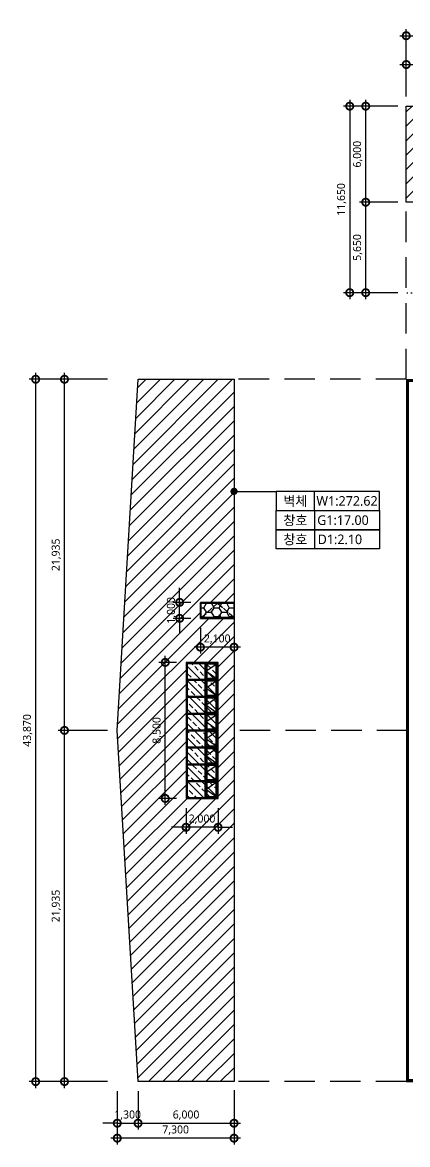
# Model space of a CAD drawing. Header units: millimetres. Extents: x 9300 to 665690, y 4200 to 114736.
# Drawn here: x 17072 to 41148, y 41533 to 111622 of the extents above; entities that cross this region are included whole.
import ezdxf
from ezdxf.enums import TextEntityAlignment as Align

# ---------------------------------------------------------------- set-up
doc = ezdxf.new("R2010")
doc.units = ezdxf.units.MM
doc.header["$LTSCALE"] = 200
for name, pattern in [('CEN-GAUN', [32.2, 30, -1, 0.2, -1]), ('DOT-GAUN', [1.25, 0, -1.25]), ('HIDDEN2', [4.7625, 3.175, -1.5875]), ('PHANTOM2', [1.25, 0.625, -0.125, 0.125, -0.125, 0.125, -0.125]), ('XR-ELEV$0$XR02-F23-FS-2-E$0$SK_DASHDOT', [12, 10, -1, 0, -1])]:
    doc.linetypes.add(name, pattern=pattern)
doc.layers.get('DEFPOINTS').update_dxf_attribs({"color": 137})
for name, color, linetype in [('CEN-ETC', 1, 'DOT-GAUN'), ('DIM-INT', 7, 'Continuous'), ('DOOR', 6, 'Continuous'), ('ELE4', 4, 'Continuous'), ('ETC-보조선', 7, 'Continuous'), ('HAT', 8, 'Continuous'), ('SYM-LEAD', 6, 'Continuous'), ('TEXT-NOTE', 6, 'Continuous'), ('WIN', 6, 'Continuous'), ('WIN-OPEN-LINE', 1, 'CEN-GAUN'), ('방화구획(기존 가운건축 계획)', 243, 'Continuous')]:
    doc.layers.add(name, color=color, linetype=linetype)
doc.styles.add('$0$스타일1', font='malgun.ttf')
doc.styles.add('스타일1', font='malgun.ttf')
doc.dimstyles.new('CJA', dxfattribs={"dimscale": 300, "dimtxt": 2.7, "dimasz": 1, "dimexe": 2, "dimexo": 3, "dimgap": 1, "dimtad": 1, "dimdec": 0, "dimzin": 1, "dimdsep": 46, "dimlunit": 6, "dimtxsty": '$0$스타일1', "dimblk": 'CJDOT', "dimcen": 0.09, "dimdle": 1, "dimclrd": 256, "dimclre": 256, "dimclrt": 3, "dimadec": 0, "dimazin": 0, "dimtfac": 1, "dimtdec": 0, "dimtix": 1, "dimtmove": 2, "dimatfit": 3, "dimldrblk": 'CJDOT', "dimfxl": 1, "dimtolj": 1, "dimtzin": 1, "dimarcsym": 0})
doc.dimstyles.new('DIM-QD 1', dxfattribs={"dimtxt": 3, "dimasz": 1.5, "dimexe": 1, "dimexo": 0, "dimgap": 1, "dimtad": 1, "dimdec": 3, "dimdsep": 46, "dimlunit": 6, "dimtxsty": '$0$스타일1', "dimblk1": 'ARCHTICK', "dimblk2": 'ARCHTICK', "dimsah": 1, "dimcen": 0, "dimclrd": 256, "dimclre": 256, "dimclrt": 3, "dimazin": 2, "dimtfac": 1, "dimtdec": 3, "dimtix": 1, "dimtmove": 2, "dimatfit": 3, "dimldrblk": 'ARCHTICK', "dimfxl": 1, "dimtolj": 1, "dimtzin": 0, "dimarcsym": 0})

# ---------------------------------------------------------------- blocks, each defined once
blk = doc.blocks.new('_DotSmall')
at = {"color": 0, "linetype": 'ByBlock', "const_width": 0.5}
blk.add_lwpolyline([(-0.0625, 0, 1), (0.0625, 0, 1)], format="xyb", close=True, dxfattribs=at)
blk = doc.blocks.new('*D14')
at = {"layer": 'DEFPOINTS', "color": 0, "transparency": 16777216}
for p in [(113235, 110793), (41065, 106393), (113235, 106393)]:
    blk.add_point(p, dxfattribs=at)
at = {"layer": 'DIM-INT', "color": 7, "lineweight": -2, "transparency": 16777216}
for p, q in [((40665, 110793), (113635, 110793)), ((41065, 106993), (41065, 111193)), ((113235, 106993), (113235, 111193))]:
    blk.add_line(p, q, dxfattribs=at)
at = {"layer": 'DIM-INT', "color": 7, "lineweight": -2, "transparency": 16777216, "xscale": 900, "yscale": 900, "zscale": 900, "rotation": 180}
blk.add_blockref('_DotSmall', (41065, 110793), dxfattribs=at)
at = {"layer": 'DIM-INT', "color": 7, "lineweight": -2, "transparency": 16777216, "xscale": 900, "yscale": 900, "zscale": 900}
blk.add_blockref('_DotSmall', (113235, 110793), dxfattribs=at)
at = {"layer": 'DIM-INT', "color": 3, "transparency": 16777216, "insert": (77150, 111294), "char_height": 500, "attachment_point": 5, "style": '스타일1'}
blk.add_mtext('\\A1;72,170', dxfattribs=at)
blk = doc.blocks.new('CJDOT')
blk.add_line((-2, 0), (2, 0))
at = {"const_width": 0.5}
blk.add_lwpolyline([(-0.25, 0, 1), (0.25, 0, 1)], format="xyb", close=True, dxfattribs=at)
blk = doc.blocks.new('*D15')
at = {"layer": 'DEFPOINTS', "color": 0, "transparency": 16777216}
for p in [(91000, 108993), (41065, 106393), (91000, 106393)]:
    blk.add_point(p, dxfattribs=at)
at = {"layer": 'DIM-INT', "color": 7, "lineweight": -2, "transparency": 16777216}
for p, q in [((41065, 106993), (41065, 109393)), ((91000, 106993), (91000, 109393)), ((40665, 108993), (91400, 108993))]:
    blk.add_line(p, q, dxfattribs=at)
at = {"layer": 'DIM-INT', "color": 7, "lineweight": -2, "transparency": 16777216, "xscale": 900, "yscale": 900, "zscale": 900, "rotation": 180}
blk.add_blockref('_DotSmall', (41065, 108993), dxfattribs=at)
at = {"layer": 'DIM-INT', "color": 7, "lineweight": -2, "transparency": 16777216, "xscale": 900, "yscale": 900, "zscale": 900}
blk.add_blockref('_DotSmall', (91000, 108993), dxfattribs=at)
at = {"layer": 'DIM-INT', "color": 3, "transparency": 16777216, "insert": (66033, 109493), "char_height": 500, "attachment_point": 5, "style": '스타일1'}
blk.add_mtext('\\A1;49,935', dxfattribs=at)
blk = doc.blocks.new('*D17')
at = {"layer": 'DEFPOINTS', "color": 0, "transparency": 16777216}
for p in [(17900, 89335), (23000, 89335), (23000, 45465)]:
    blk.add_point(p, dxfattribs=at)
at = {"layer": 'DIM-INT', "color": 7, "lineweight": -2, "transparency": 16777216}
for p, q in [((17900, 45065), (17900, 89735)), ((22400, 89335), (17500, 89335)), ((22400, 45465), (17500, 45465))]:
    blk.add_line(p, q, dxfattribs=at)
at = {"layer": 'DIM-INT', "color": 7, "lineweight": -2, "transparency": 16777216, "xscale": 900, "yscale": 900, "zscale": 900}
for p, rotation in [((17900, 89335), 90), ((17900, 45465), 270)]:
    blk.add_blockref('_DotSmall', p, dxfattribs=dict(at, rotation=rotation))
at = {"layer": 'DIM-INT', "color": 3, "transparency": 16777216, "insert": (17400, 67400), "char_height": 500, "attachment_point": 5, "rotation": 90, "style": '스타일1'}
blk.add_mtext('\\A1;43,870', dxfattribs=at)
blk = doc.blocks.new('*D18')
at = {"layer": 'DEFPOINTS', "color": 0, "transparency": 16777216}
for p in [(19700, 89335), (23000, 89335), (23000, 67400)]:
    blk.add_point(p, dxfattribs=at)
at = {"layer": 'DIM-INT', "color": 7, "lineweight": -2, "transparency": 16777216}
for p, q in [((19700, 67000), (19700, 89735)), ((22400, 89335), (19300, 89335)), ((22400, 67400), (19300, 67400))]:
    blk.add_line(p, q, dxfattribs=at)
at = {"layer": 'DIM-INT', "color": 7, "lineweight": -2, "transparency": 16777216, "xscale": 900, "yscale": 900, "zscale": 900}
for p, rotation in [((19700, 89335), 90), ((19700, 67400), 270)]:
    blk.add_blockref('_DotSmall', p, dxfattribs=dict(at, rotation=rotation))
at = {"layer": 'DIM-INT', "color": 3, "transparency": 16777216, "insert": (19198, 78368), "char_height": 500, "attachment_point": 5, "rotation": 90, "style": '스타일1'}
blk.add_mtext('\\A1;21,935', dxfattribs=at)
blk = doc.blocks.new('*D19')
at = {"layer": 'DEFPOINTS', "color": 0, "transparency": 16777216}
for p in [(19700, 67400), (23000, 67400), (23000, 45465)]:
    blk.add_point(p, dxfattribs=at)
at = {"layer": 'DIM-INT', "color": 7, "lineweight": -2, "transparency": 16777216}
for p, q in [((22400, 67400), (19300, 67400)), ((19700, 45065), (19700, 67800)), ((22400, 45465), (19300, 45465))]:
    blk.add_line(p, q, dxfattribs=at)
at = {"layer": 'DIM-INT', "color": 7, "lineweight": -2, "transparency": 16777216, "xscale": 900, "yscale": 900, "zscale": 900}
for p, rotation in [((19700, 67400), 90), ((19700, 45465), 270)]:
    blk.add_blockref('_DotSmall', p, dxfattribs=dict(at, rotation=rotation))
at = {"layer": 'DIM-INT', "color": 3, "transparency": 16777216, "insert": (19198, 56433), "char_height": 500, "attachment_point": 5, "rotation": 90, "style": '스타일1'}
blk.add_mtext('\\A1;21,935', dxfattribs=at)
blk = doc.blocks.new('*D24')
at = {"layer": 'DEFPOINTS', "color": 0, "transparency": 16777216}
for p in [(23000, 45465), (30300, 45533), (23000, 41933)]:
    blk.add_point(p, dxfattribs=at)
at = {"layer": 'DIM-INT', "color": 7, "lineweight": -2, "transparency": 16777216}
for p, q in [((23000, 44865), (23000, 41533)), ((30300, 44933), (30300, 41533)), ((30700, 41933), (22600, 41933))]:
    blk.add_line(p, q, dxfattribs=at)
at = {"layer": 'DIM-INT', "color": 7, "lineweight": -2, "transparency": 16777216, "xscale": 900, "yscale": 900, "zscale": 900, "rotation": 180}
blk.add_blockref('_DotSmall', (23000, 41933), dxfattribs=at)
at = {"layer": 'DIM-INT', "color": 7, "lineweight": -2, "transparency": 16777216, "xscale": 900, "yscale": 900, "zscale": 900}
blk.add_blockref('_DotSmall', (30300, 41933), dxfattribs=at)
at = {"layer": 'DIM-INT', "color": 3, "transparency": 16777216, "insert": (26650, 42433), "char_height": 500, "attachment_point": 5, "style": '스타일1'}
blk.add_mtext('\\A1;7,300', dxfattribs=at)
blk = doc.blocks.new('*D25')
at = {"layer": 'DEFPOINTS', "color": 0, "transparency": 16777216}
for p in [(24300, 45465), (30300, 45465), (30300, 42865)]:
    blk.add_point(p, dxfattribs=at)
at = {"layer": 'DIM-INT', "color": 7, "lineweight": -2, "transparency": 16777216}
for p, q in [((24300, 44865), (24300, 42465)), ((30300, 44865), (30300, 42465)), ((23900, 42865), (30700, 42865))]:
    blk.add_line(p, q, dxfattribs=at)
at = {"layer": 'DIM-INT', "color": 7, "lineweight": -2, "transparency": 16777216, "xscale": 900, "yscale": 900, "zscale": 900, "rotation": 180}
blk.add_blockref('_DotSmall', (24300, 42865), dxfattribs=at)
at = {"layer": 'DIM-INT', "color": 7, "lineweight": -2, "transparency": 16777216, "xscale": 900, "yscale": 900, "zscale": 900}
blk.add_blockref('_DotSmall', (30300, 42865), dxfattribs=at)
at = {"layer": 'DIM-INT', "color": 3, "transparency": 16777216, "insert": (27300, 43365), "char_height": 500, "attachment_point": 5, "style": '스타일1'}
blk.add_mtext('\\A1;6,000', dxfattribs=at)
blk = doc.blocks.new('*D26')
at = {"layer": 'DEFPOINTS', "color": 0, "transparency": 16777216}
for p in [(23000, 45465), (24300, 45465), (24300, 42865)]:
    blk.add_point(p, dxfattribs=at)
at = {"layer": 'DIM-INT', "color": 7, "lineweight": -2, "transparency": 16777216}
for p, q in [((23000, 44865), (23000, 42465)), ((24300, 44865), (24300, 42465)), ((23000, 42865), (22100, 42865)), ((23000, 42865), (24300, 42865)), ((24300, 42865), (25200, 42865))]:
    blk.add_line(p, q, dxfattribs=at)
at = {"layer": 'DIM-INT', "color": 7, "lineweight": -2, "transparency": 16777216, "xscale": 900, "yscale": 900, "zscale": 900}
blk.add_blockref('_DotSmall', (23000, 42865), dxfattribs=at)
at = {"layer": 'DIM-INT', "color": 7, "lineweight": -2, "transparency": 16777216, "xscale": 900, "yscale": 900, "zscale": 900, "rotation": 180}
blk.add_blockref('_DotSmall', (24300, 42865), dxfattribs=at)
at = {"layer": 'DIM-INT', "color": 3, "transparency": 16777216, "insert": (23650, 43367), "char_height": 500, "attachment_point": 5, "style": '스타일1'}
blk.add_mtext('\\A1;1,300', dxfattribs=at)
blk = doc.blocks.new('*D28')
at = {"layer": 'DEFPOINTS', "color": 0, "transparency": 16777216}
for p in [(28200, 74400), (30300, 74400), (28200, 72600)]:
    blk.add_point(p, dxfattribs=at)
at = {"layer": 'DIM-INT', "color": 7, "lineweight": -2, "transparency": 16777216}
for p, q in [((28200, 73800), (28200, 72200)), ((30300, 73800), (30300, 72200)), ((30700, 72600), (27800, 72600))]:
    blk.add_line(p, q, dxfattribs=at)
at = {"layer": 'DIM-INT', "color": 7, "lineweight": -2, "transparency": 16777216, "xscale": 900, "yscale": 900, "zscale": 900, "rotation": 180}
blk.add_blockref('_DotSmall', (28200, 72600), dxfattribs=at)
at = {"layer": 'DIM-INT', "color": 7, "lineweight": -2, "transparency": 16777216, "xscale": 900, "yscale": 900, "zscale": 900}
blk.add_blockref('_DotSmall', (30300, 72600), dxfattribs=at)
at = {"layer": 'DIM-INT', "color": 3, "transparency": 16777216, "insert": (29250, 73102), "char_height": 500, "attachment_point": 5, "style": '스타일1'}
blk.add_mtext('\\A1;2,100', dxfattribs=at)
blk = doc.blocks.new('*D29')
at = {"layer": 'DEFPOINTS', "color": 0, "transparency": 16777216}
for p in [(26900, 75400), (28200, 75400), (28200, 74400)]:
    blk.add_point(p, dxfattribs=at)
at = {"layer": 'DIM-INT', "color": 7, "lineweight": -2, "transparency": 16777216}
for p, q in [((26900, 75400), (26900, 76300)), ((27600, 75400), (26500, 75400)), ((26900, 74400), (26900, 75400)), ((27600, 74400), (26500, 74400)), ((26900, 74400), (26900, 73500))]:
    blk.add_line(p, q, dxfattribs=at)
at = {"layer": 'DIM-INT', "color": 7, "lineweight": -2, "transparency": 16777216, "xscale": 900, "yscale": 900, "zscale": 900}
for p, rotation in [((26900, 75400), 270), ((26900, 74400), 90)]:
    blk.add_blockref('_DotSmall', p, dxfattribs=dict(at, rotation=rotation))
at = {"layer": 'DIM-INT', "color": 3, "transparency": 16777216, "insert": (26398, 74900), "char_height": 500, "attachment_point": 5, "rotation": 90, "style": '스타일1'}
blk.add_mtext('\\A1;1,000', dxfattribs=at)
blk = doc.blocks.new('*D32')
at = {"layer": 'DEFPOINTS', "color": 0, "transparency": 16777216}
for p in [(41133, 106393), (37532, 94743), (41133, 94743)]:
    blk.add_point(p, dxfattribs=at)
at = {"layer": 'DIM-INT', "color": 7, "lineweight": -2, "transparency": 16777216}
for p, q in [((37532, 106793), (37532, 94343)), ((40533, 106393), (37132, 106393)), ((40533, 94743), (37132, 94743))]:
    blk.add_line(p, q, dxfattribs=at)
at = {"layer": 'DIM-INT', "color": 7, "lineweight": -2, "transparency": 16777216, "xscale": 900, "yscale": 900, "zscale": 900}
for p, rotation in [((37532, 106393), 90), ((37532, 94743), 270)]:
    blk.add_blockref('_DotSmall', p, dxfattribs=dict(at, rotation=rotation))
at = {"layer": 'DIM-INT', "color": 3, "transparency": 16777216, "insert": (37031, 100568), "char_height": 500, "attachment_point": 5, "rotation": 90, "style": '스타일1'}
blk.add_mtext('\\A1;11,650', dxfattribs=at)
blk = doc.blocks.new('*D33')
at = {"layer": 'DEFPOINTS', "color": 0, "transparency": 16777216}
for p in [(38532, 106393), (41133, 106393), (41133, 100393)]:
    blk.add_point(p, dxfattribs=at)
at = {"layer": 'DIM-INT', "color": 7, "lineweight": -2, "transparency": 16777216}
for p, q in [((38532, 99993), (38532, 106793)), ((40533, 106393), (38132, 106393)), ((40533, 100393), (38132, 100393))]:
    blk.add_line(p, q, dxfattribs=at)
at = {"layer": 'DIM-INT', "color": 7, "lineweight": -2, "transparency": 16777216, "xscale": 900, "yscale": 900, "zscale": 900}
for p, rotation in [((38532, 106393), 90), ((38532, 100393), 270)]:
    blk.add_blockref('_DotSmall', p, dxfattribs=dict(at, rotation=rotation))
at = {"layer": 'DIM-INT', "color": 3, "transparency": 16777216, "insert": (38032, 103393), "char_height": 500, "attachment_point": 5, "rotation": 90, "style": '스타일1'}
blk.add_mtext('\\A1;6,000', dxfattribs=at)
blk = doc.blocks.new('*D34')
at = {"layer": 'DEFPOINTS', "color": 0, "transparency": 16777216}
for p in [(38532, 100393), (41133, 100393), (41133, 94743)]:
    blk.add_point(p, dxfattribs=at)
at = {"layer": 'DIM-INT', "color": 7, "lineweight": -2, "transparency": 16777216}
for p, q in [((40533, 100393), (38132, 100393)), ((38532, 94343), (38532, 100793)), ((40533, 94743), (38132, 94743))]:
    blk.add_line(p, q, dxfattribs=at)
at = {"layer": 'DIM-INT', "color": 7, "lineweight": -2, "transparency": 16777216, "xscale": 900, "yscale": 900, "zscale": 900}
for p, rotation in [((38532, 100393), 90), ((38532, 94743), 270)]:
    blk.add_blockref('_DotSmall', p, dxfattribs=dict(at, rotation=rotation))
at = {"layer": 'DIM-INT', "color": 3, "transparency": 16777216, "insert": (38032, 97568), "char_height": 500, "attachment_point": 5, "rotation": 90, "style": '스타일1'}
blk.add_mtext('\\A1;5,650', dxfattribs=at)
blk = doc.blocks.new('SECTION ROOM NAME')
at = {"layer": 'TEXT-NOTE', "color": 6}
for p, q in [((-261, 0), (1769, 0)), ((1769, 0), (1769, -600)), ((1769, -600), (-261, -600))]:
    blk.add_line(p, q, dxfattribs=at)
blk.add_lwpolyline([(-1461, 0), (-261, 0), (-261, -600), (-1461, -600)], close=True, dxfattribs=at)
at = {"layer": 'TEXT-NOTE', "color": 3, "style": '스타일1'}
for tag, p in [('101', (-908, -298)), ('실명', (754, -341))]:
    blk.add_attdef(tag, text='', height=300, dxfattribs=at).set_placement(p, align=Align.MIDDLE)
blk = doc.blocks.new('_ARCHTICK')
at = {"color": 0, "linetype": 'ByBlock', "const_width": 0.15}
blk.add_lwpolyline([(-0.5, -0.5), (0.5, 0.5)], dxfattribs=at)
blk = doc.blocks.new('window8500')
at = {"layer": 'WIN', "color": 6}
for p, q in [((64720, -72455), (64720, -74455)), ((64720, -72515), (65715, -72515)), ((65715, -72455), (65715, -74455)), ((65775, -72455), (65775, -74455)), ((65775, -72515), (66770, -72515)), ((66770, -72455), (66770, -74455)), ((66830, -72455), (66830, -74455)), ((66830, -72515), (67825, -72515)), ((67825, -72455), (67825, -74455)), ((67885, -72455), (67885, -74455)), ((67885, -72515), (68880, -72515)), ((68880, -72455), (68880, -74455)), ((68940, -72455), (68940, -74455)), ((68940, -72515), (69935, -72515)), ((69935, -72455), (69935, -74455)), ((69995, -72455), (69995, -74455)), ((69995, -72515), (70990, -72515)), ((70990, -72455), (70990, -74455)), ((71050, -72455), (71050, -74455)), ((71050, -72515), (72045, -72515)), ((72045, -72455), (72045, -74455)), ((72105, -72455), (72105, -74455)), ((72105, -72515), (73100, -72515)), ((73100, -72455), (73100, -74455)), ((64720, -73625), (65715, -73625)), ((64720, -73685), (65715, -73685)), ((65775, -73625), (66770, -73625)), ((65775, -73685), (66770, -73685)), ((66830, -73625), (67825, -73625)), ((66830, -73685), (67825, -73685)), ((67885, -73625), (68880, -73625)), ((67885, -73685), (68880, -73685)), ((68940, -73625), (69935, -73625)), ((68940, -73685), (69935, -73685)), ((69995, -73625), (70990, -73625)), ((69995, -73685), (70990, -73685)), ((71050, -73625), (72045, -73625)), ((71050, -73685), (72045, -73685)), ((72105, -73625), (73100, -73625)), ((72105, -73685), (73100, -73685)), ((64720, -74395), (65715, -74395)), ((65775, -74395), (66770, -74395)), ((66830, -74395), (67825, -74395)), ((67885, -74395), (68880, -74395)), ((68940, -74395), (69935, -74395)), ((69995, -74395), (70990, -74395)), ((71050, -74395), (72045, -74395)), ((72105, -74395), (73100, -74395))]:
    blk.add_line(p, q, dxfattribs=at)
blk.add_lwpolyline([(64660, -74455), (64660, -72455), (73160, -72455), (73160, -74455)], close=True, dxfattribs=at)
at = {"layer": 'WIN', "color": 5}
for points in [[(64780, -73745), (65655, -73745), (65655, -74335), (64780, -74335)], [(65835, -73745), (66710, -73745), (66710, -74335), (65835, -74335)], [(66890, -73745), (67765, -73745), (67765, -74335), (66890, -74335)], [(67945, -73745), (68820, -73745), (68820, -74335), (67945, -74335)], [(69000, -73745), (69875, -73745), (69875, -74335), (69000, -74335)], [(70055, -73745), (70930, -73745), (70930, -74335), (70055, -74335)], [(71110, -73745), (71985, -73745), (71985, -74335), (71110, -74335)], [(72165, -73745), (73040, -73745), (73040, -74335), (72165, -74335)]]:
    blk.add_lwpolyline(points, close=True, dxfattribs=at)
at = {"layer": 'WIN-OPEN-LINE'}
for points in [[(65715, -74395), (65218, -73685), (64720, -74395)], [(66770, -74395), (66272, -73685), (65775, -74395)], [(67825, -74395), (67328, -73685), (66830, -74395)], [(68880, -74395), (68382, -73685), (67885, -74395)], [(69935, -74395), (69438, -73685), (68940, -74395)], [(70990, -74395), (70492, -73685), (69995, -74395)], [(72045, -74395), (71548, -73685), (71050, -74395)], [(73100, -74395), (72602, -73685), (72105, -74395)]]:
    blk.add_lwpolyline(points, dxfattribs=at)
blk = doc.blocks.new('*D81')
at = {"layer": 'DEFPOINTS', "color": 0, "transparency": 16777216}
for p in [(27300, 63150), (29300, 63150), (27300, 61350)]:
    blk.add_point(p, dxfattribs=at)
at = {"layer": 'DIM-INT', "color": 7, "lineweight": -2, "transparency": 16777216}
for p, q in [((27300, 62550), (27300, 60950)), ((29300, 62550), (29300, 60950)), ((27300, 61350), (26400, 61350)), ((29300, 61350), (27300, 61350)), ((29300, 61350), (30200, 61350))]:
    blk.add_line(p, q, dxfattribs=at)
at = {"layer": 'DIM-INT', "color": 7, "lineweight": -2, "transparency": 16777216, "xscale": 900, "yscale": 900, "zscale": 900}
blk.add_blockref('_DotSmall', (27300, 61350), dxfattribs=at)
at = {"layer": 'DIM-INT', "color": 7, "lineweight": -2, "transparency": 16777216, "xscale": 900, "yscale": 900, "zscale": 900, "rotation": 180}
blk.add_blockref('_DotSmall', (29300, 61350), dxfattribs=at)
at = {"layer": 'DIM-INT', "color": 3, "transparency": 16777216, "insert": (28300, 61850), "char_height": 500, "attachment_point": 5, "style": '스타일1'}
blk.add_mtext('\\A1;2,000', dxfattribs=at)
blk = doc.blocks.new('*D82')
at = {"layer": 'DEFPOINTS', "color": 0, "transparency": 16777216}
for p in [(26000, 71650), (27300, 71650), (27300, 63150)]:
    blk.add_point(p, dxfattribs=at)
at = {"layer": 'DIM-INT', "color": 7, "lineweight": -2, "transparency": 16777216}
for p, q in [((26700, 71650), (25600, 71650)), ((26000, 62750), (26000, 72050)), ((26700, 63150), (25600, 63150))]:
    blk.add_line(p, q, dxfattribs=at)
at = {"layer": 'DIM-INT', "color": 7, "lineweight": -2, "transparency": 16777216, "xscale": 900, "yscale": 900, "zscale": 900}
for p, rotation in [((26000, 71650), 90), ((26000, 63150), 270)]:
    blk.add_blockref('_DotSmall', p, dxfattribs=dict(at, rotation=rotation))
at = {"layer": 'DIM-INT', "color": 3, "transparency": 16777216, "insert": (25500, 67400), "char_height": 500, "attachment_point": 5, "rotation": 90, "style": '스타일1'}
blk.add_mtext('\\A1;8,500', dxfattribs=at)

msp = doc.modelspace()

# ---------------------------------------------------------------- hatches: boundary and pattern name
at = {"layer": 'HAT'}
h = msp.add_hatch(dxfattribs=at)
h.set_pattern_fill('ANSI31', color=251, scale=200)
h.set_pattern_definition([(45, (3e-11, -31121.2), (-449.0128, 449.0128), [])])
h.paths.add_polyline_path([(113235, 106392.7), (91000, 106392.7), (58900, 106392.7), (58900, 104292.7), (57900, 104292.7), (57900, 106392.7), (41065, 106392.7), (41065, 100392.7), (91000, 100392.7), (91000, 94742.7), (113235, 94742.7)])
h.paths.add_polyline_path([(73500, 103392.7), (69500, 103392.7), (69500, 105392.7), (73500, 105392.7)], flags=16)
h.paths.add_polyline_path([(65500, 103392.7), (61500, 103392.7), (61500, 105392.7), (65500, 105392.7)], flags=16)
h = msp.add_hatch(dxfattribs=at)
h.set_pattern_fill('ANSI31', color=251, scale=200)
h.set_pattern_definition([(45, (36054.7, 0), (-449.013, 449.013), [])])
h.paths.add_polyline_path([(30300, 89335), (24300, 89330.9), (23000, 67400), (24300, 45465), (30300, 45465), (30300, 74400), (28200, 74400), (28200, 75400), (30300, 75400)])
h.paths.add_polyline_path([(27300, 71650), (29300, 71650), (29300, 63150), (27300, 63150)], flags=16)
h = msp.add_hatch(dxfattribs=at)
h.set_pattern_fill('HONEY', color=256, scale=100, double=1)
h.paths.add_polyline_path([(28200, 74400), (30300, 74400), (30300, 75400), (28200, 75400)])
h = msp.add_hatch(dxfattribs=at)
h.set_pattern_fill('BRASS,_O', color=256, scale=100, angle=135)
h.set_pattern_definition([(135, (0, 0), (-449.013, -449.013), []), (135, (-224.5, -224.5), (-449.013, -449.013), [317.5, -158.75])])
h.paths.add_polyline_path([(29300, 63150), (29300, 71650), (27300, 71650), (27300, 63150)])

# ---------------------------------------------------------------- linework, layer by layer
at = {"layer": 'CEN-ETC', "linetype": 'DOT-GAUN'}
msp.add_line((41132.5, 94742.7), (91000, 94742.7), dxfattribs=at)
at = {"layer": 'DOOR'}
for q in [(28200, 75400), (30300, 74400)]:
    msp.add_line((28200, 74400), q, dxfattribs=at)
at = {"layer": 'DOOR', "ltscale": 100}
for p, q in [((29325, 74550), (29475.6, 74550)), ((29400, 74475), (29400, 74625))]:
    msp.add_line(p, q, dxfattribs=at)
at = {"layer": 'DOOR', "color": 3}
msp.add_lwpolyline([(28200, 74400), (28200, 75400), (30300, 75400), (30300, 74400), (28200, 74400)], dxfattribs=at)
at = {"layer": 'DOOR'}
msp.add_lwpolyline([(28250, 74450), (28250, 75350), (30300, 75350), (30300, 74450)], close=True, dxfattribs=at)
at = {"layer": 'DOOR', "linetype": 'XR-ELEV$0$XR02-F23-FS-2-E$0$SK_DASHDOT', "ltscale": 0.2}
msp.add_lwpolyline([(28250, 74450), (29275.4, 75350), (30300, 74450)], dxfattribs=at)
at = {"layer": 'DOOR', "ltscale": 100}
msp.add_circle((29400.6, 74550), 37.5, dxfattribs=at)
at = {"layer": 'ELE4', "color": 2, "ltscale": 1.2}
for points in [[(58900, 106392.7), (91000, 106392.7), (113235, 106392.7), (113235, 94742.7), (91000, 94742.7), (91000, 100392.7), (41065, 100392.7), (41065, 106392.7), (57900, 106392.7), (57900, 104292.7), (58900, 104292.7), (58900, 106392.7)], [(30300, 74400), (30300, 45465), (24300, 45465), (23000, 67400), (24300, 89330.9), (30300, 89335), (30300, 75400), (28200, 75400), (28200, 74400), (30300, 74400)]]:
    msp.add_lwpolyline(points, dxfattribs=at)
for points in [[(28200, 74400), (30300, 74400), (30300, 75400), (28200, 75400)], [(27300, 71650), (27300, 63150), (29300, 63150), (29300, 71650)]]:
    msp.add_lwpolyline(points, close=True, dxfattribs=at)
at = {"layer": 'ETC-보조선', "linetype": 'HIDDEN2', "ltscale": 3}
for p, q in [((41065, 89335), (30232.5, 89335)), ((41137.8, 67400), (30300, 67400)), ((41065, 45465), (30300, 45465))]:
    msp.add_line(p, q, dxfattribs=at)
msp.add_lwpolyline([(41065, 89335), (41065, 100460.2)], dxfattribs=at)
at = {"layer": '방화구획(기존 가운건축 계획)', "color": 2, "linetype": 'PHANTOM2', "ltscale": 6, "const_width": 200}
msp.add_lwpolyline([(112866.8, 74373.5), (112866.8, 75526), (113174.3, 75526), (113174.3, 89261), (41139.3, 89261), (41139.3, 45526), (113174.3, 45526), (113174.3, 59796), (112866.8, 59796), (112866.8, 67923.5)], dxfattribs=at)

# ---------------------------------------------------------------- block references
at = {"xscale": -1, "rotation": 90}
msp.add_blockref('window8500', (-45155.1, 136310), dxfattribs=at)
at = {"layer": 'TEXT-NOTE'}
ref = msp.add_blockref('SECTION ROOM NAME', (35855.9, 81133.7), dxfattribs=dict(at, xscale=-2, yscale=2, zscale=2, rotation=180))
ref.add_attrib('101', '벽체', dxfattribs={"color": 3, "height": 600, "style": '스타일1'}).set_placement((34134.5, 81733.7), align=Align.MIDDLE)
ref.add_attrib('실명', 'W1:272.62', dxfattribs={"color": 3, "height": 600, "style": '스타일1'}).set_placement((37364, 81733.7), align=Align.MIDDLE)
ref = msp.add_blockref('SECTION ROOM NAME', (35855.9, 81133.7), dxfattribs=dict(at, xscale=2, yscale=2, zscale=2))
ref.add_attrib('101', '창호', dxfattribs={"color": 3, "height": 600, "style": '스타일1'}).set_placement((34134.5, 80533.7), align=Align.MIDDLE)
ref.add_attrib('실명', 'G1:17.00', dxfattribs={"color": 3, "height": 600, "style": '스타일1'}).set_placement((37109.6, 80533.7), align=Align.MIDDLE)
ref = msp.add_blockref('SECTION ROOM NAME', (35855.9, 79933.7), dxfattribs=dict(at, xscale=2, yscale=2, zscale=2))
ref.add_attrib('101', '창호', dxfattribs={"color": 3, "height": 600, "style": '스타일1'}).set_placement((34134.5, 79333.7), align=Align.MIDDLE)
ref.add_attrib('실명', 'D1:2.10', dxfattribs={"color": 3, "height": 600, "style": '스타일1'}).set_placement((36918.8, 79333.7), align=Align.MIDDLE)

# ---------------------------------------------------------------- dimensions: what is measured, and where the dimension line sits
at = {"layer": 'DIM-INT'}
for base, p1, p2, angle, override, picture, middle in [((113235, 110792.7), (41065, 106392.7), (113235, 106392.7), 180, {"dimscale": 200, "dimtxt": 2.5, "dimasz": 4.5, "dimtxsty": '스타일1', "dimblk1": 'DotSmall', "dimblk2": 'DotSmall', "dimsah": 1, "dimdle": 2, "dimclrd": 7, "dimclre": 7}, '*D14', (77150, 111294.3)), ((91000, 108992.7), (41065, 106392.7), (91000, 106392.7), 180, {"dimscale": 200, "dimtxt": 2.5, "dimasz": 4.5, "dimtxsty": '스타일1', "dimblk1": 'DotSmall', "dimblk2": 'DotSmall', "dimsah": 1, "dimdle": 2, "dimclrd": 7, "dimclre": 7}, '*D15', (66032.5, 109492.9)), ((37532.5, 94742.7), (41132.5, 106392.7), (41132.5, 94742.7), 90, {"dimscale": 200, "dimtxt": 2.5, "dimasz": 4.5, "dimtxsty": '스타일1', "dimblk1": 'DotSmall', "dimblk2": 'DotSmall', "dimsah": 1, "dimdle": 2, "dimclrd": 7, "dimclre": 7}, '*D32', (37030.9, 100567.7)), ((38532.5, 106392.7), (41132.5, 100392.7), (41132.5, 106392.7), 270, {"dimscale": 200, "dimtxt": 2.5, "dimasz": 4.5, "dimtxsty": '스타일1', "dimblk1": 'DotSmall', "dimblk2": 'DotSmall', "dimsah": 1, "dimdle": 2, "dimclrd": 7, "dimclre": 7}, '*D33', (38032.2, 103392.7)), ((38532.5, 100392.7), (41132.5, 94742.7), (41132.5, 100392.7), 270, {"dimscale": 200, "dimtxt": 2.5, "dimasz": 4.5, "dimtxsty": '스타일1', "dimblk1": 'DotSmall', "dimblk2": 'DotSmall', "dimsah": 1, "dimdle": 2, "dimclrd": 7, "dimclre": 7}, '*D34', (38032.2, 97567.7)), ((17900, 89335), (23000, 45465), (23000, 89335), 270, {"dimscale": 200, "dimtxt": 2.5, "dimasz": 4.5, "dimtxsty": '스타일1', "dimblk1": 'DotSmall', "dimblk2": 'DotSmall', "dimsah": 1, "dimdle": 2, "dimclrd": 7, "dimclre": 7}, '*D17', (17399.7, 67400)), ((19700, 89335), (23000, 67400), (23000, 89335), 270, {"dimscale": 200, "dimtxt": 2.5, "dimasz": 4.5, "dimtxsty": '스타일1', "dimblk1": 'DotSmall', "dimblk2": 'DotSmall', "dimsah": 1, "dimdle": 2, "dimclrd": 7, "dimclre": 7}, '*D18', (19198.4, 78367.5)), ((26900, 75400), (28200, 74400), (28200, 75400), 270, {"dimscale": 200, "dimtxt": 2.5, "dimasz": 4.5, "dimlunit": 6, "dimtxsty": '스타일1', "dimblk1": 'DotSmall', "dimblk2": 'DotSmall', "dimsah": 1, "dimdle": 2, "dimclrd": 7, "dimclre": 7}, '*D29', (26398.4, 74900)), ((26000, 71650), (27300, 63150), (27300, 71650), 270, {"dimscale": 200, "dimtxt": 2.5, "dimasz": 4.5, "dimlunit": 6, "dimtxsty": '스타일1', "dimblk1": 'DotSmall', "dimblk2": 'DotSmall', "dimsah": 1, "dimdle": 2, "dimclrd": 7, "dimclre": 7}, '*D82', (25499.7, 67400)), ((19700, 67400), (23000, 45465), (23000, 67400), 90, {"dimscale": 200, "dimtxt": 2.5, "dimasz": 4.5, "dimtxsty": '스타일1', "dimblk1": 'DotSmall', "dimblk2": 'DotSmall', "dimsah": 1, "dimdle": 2, "dimclrd": 7, "dimclre": 7}, '*D19', (19198.4, 56432.5)), ((24300, 42865), (23000, 45465), (24300, 45465), 180, {"dimscale": 200, "dimtxt": 2.5, "dimasz": 4.5, "dimtxsty": '스타일1', "dimblk1": 'DotSmall', "dimblk2": 'DotSmall', "dimsah": 1, "dimdle": 2, "dimclrd": 7, "dimclre": 7}, '*D26', (23650, 43366.6)), ((30300, 42865), (24300, 45465), (30300, 45465), 180, {"dimscale": 200, "dimtxt": 2.5, "dimasz": 4.5, "dimtxsty": '스타일1', "dimblk1": 'DotSmall', "dimblk2": 'DotSmall', "dimsah": 1, "dimdle": 2, "dimclrd": 7, "dimclre": 7}, '*D25', (27300, 43365.3))]:
    dim = msp.add_linear_dim(base=base, p1=p1, p2=p2, angle=angle, dimstyle='CJA', override=override, dxfattribs=at)
    dim.commit()
    dim.dimension.update_dxf_attribs({"geometry": picture, "text_midpoint": middle})
for base, p1, p2, override, picture, middle in [((28200, 72600), (30300, 74400), (28200, 74400), {"dimscale": 200, "dimtxt": 2.5, "dimasz": 4.5, "dimlunit": 6, "dimtxsty": '스타일1', "dimblk1": 'DotSmall', "dimblk2": 'DotSmall', "dimsah": 1, "dimdle": 2, "dimclrd": 7, "dimclre": 7}, '*D28', (29250, 73101.6)), ((27300, 61350), (29300, 63150), (27300, 63150), {"dimscale": 200, "dimtxt": 2.5, "dimasz": 4.5, "dimlunit": 6, "dimtxsty": '스타일1', "dimblk1": 'DotSmall', "dimblk2": 'DotSmall', "dimsah": 1, "dimdle": 2, "dimclrd": 7, "dimclre": 7}, '*D81', (28300, 61850.3)), ((23000, 41932.5), (30300, 45532.5), (23000, 45465), {"dimscale": 200, "dimtxt": 2.5, "dimasz": 4.5, "dimtxsty": '스타일1', "dimblk1": 'DotSmall', "dimblk2": 'DotSmall', "dimsah": 1, "dimdle": 2, "dimclrd": 7, "dimclre": 7}, '*D24', (26650, 42432.8))]:
    dim = msp.add_linear_dim(base=base, p1=p1, p2=p2, dimstyle='CJA', override=override, dxfattribs=at)
    dim.commit()
    dim.dimension.update_dxf_attribs({"geometry": picture, "text_midpoint": middle})

# ---------------------------------------------------------------- leaders
at = {"layer": 'SYM-LEAD'}
msp.add_leader([(30300, 82333.7), (32908.6, 82333.7), (32934.5, 82333.7)], dimstyle='DIM-QD 1', override={"dimscale": 300, "dimasz": 1.5, "dimtad": 0, "dimclrd": 6, "dimldrblk": 'DOT'}, dxfattribs=at)

doc.saveas('drawing.dxf')
